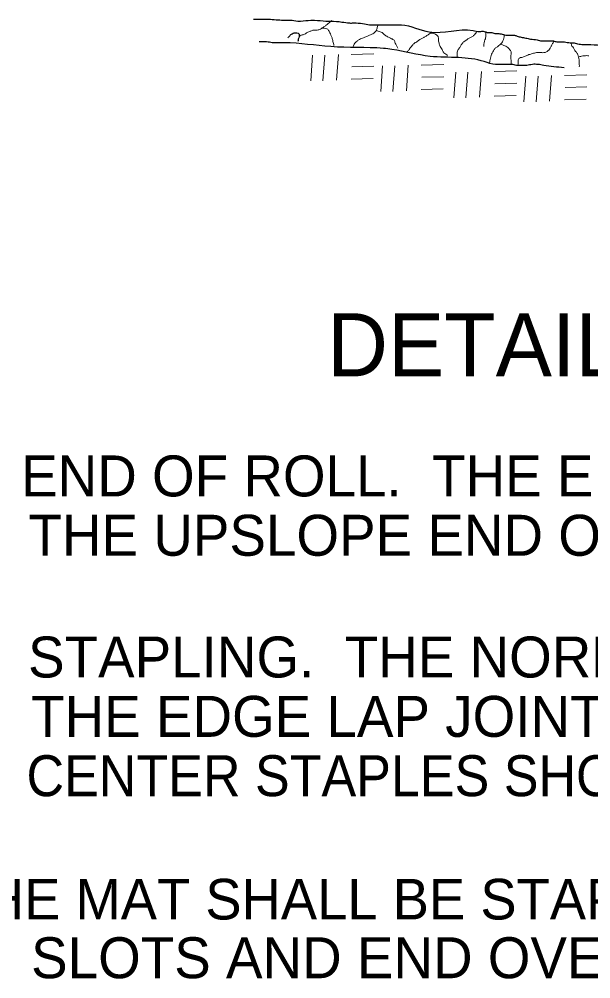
# Model space of a CAD drawing. Extents: x 49 to 419, y -329 to -58.
# Drawn here: x 247.41 to 265.55, y -270.88 to -240.42 of the extents above; entities that cross this region are included whole.
import ezdxf

# ---------------------------------------------------------------- set-up
doc = ezdxf.new("R2010")
doc.units = 0
doc.header["$LTSCALE"] = 0.52
doc.layers.add('1', color=7, linetype='Continuous', lineweight=13)

msp = doc.modelspace()

# ---------------------------------------------------------------- linework, layer by layer
at = {"layer": '1'}
for p, q in [((257.4763, -242.3637), (257.5377, -241.5472)), ((257.9457, -241.5472), (258.6597, -241.5269)), ((256.6606, -242.3842), (256.7216, -241.5677)), ((257.0481, -242.3842), (257.1094, -241.5677)), ((257.9659, -241.9352), (258.6597, -241.9147)), ((258.8808, -242.7177), (258.9418, -241.9012)), ((259.2683, -242.7177), (259.3296, -241.9012)), ((259.6966, -242.6972), (259.7579, -241.8807)), ((260.1659, -241.8807), (260.8799, -241.8604)), ((261.2003, -242.9243), (261.2614, -242.1078)), ((261.5878, -242.9243), (261.6492, -242.1078)), ((262.0162, -242.9038), (262.0774, -242.0872)), ((262.4855, -242.0872), (263.1994, -242.067)), ((257.9457, -242.3229), (258.6392, -242.3027)), ((260.1862, -242.2687), (260.8799, -242.2482)), ((262.5057, -242.4752), (263.1994, -242.4547)), ((263.4263, -243.0449), (263.4874, -242.2283)), ((263.8138, -243.0449), (263.8752, -242.2283)), ((264.2422, -243.0244), (264.3034, -242.2078)), ((264.7114, -242.2078), (265.4254, -242.1876)), ((260.1659, -242.6564), (260.8594, -242.6362)), ((264.7317, -242.5958), (265.4254, -242.5753)), ((262.4855, -242.8631), (263.1789, -242.8427)), ((264.7114, -242.9837), (265.4049, -242.9633))]:
    msp.add_line(p, q, dxfattribs=at)
at = {"layer": '1', "lineweight": 25}
for points in [[(254.8426, -240.4242), (255.1118, -240.4242), (255.2013, -240.4242), (255.3209, -240.4242), (255.7995, -240.4539), (255.9191, -240.4539), (256.0089, -240.4539), (256.2481, -240.484), (256.3378, -240.484), (256.6666, -240.4539), (256.7864, -240.4539), (257.1452, -240.484), (257.2947, -240.484), (257.6535, -240.5137), (257.8927, -240.5437), (258.0125, -240.5437), (258.102, -240.5437), (258.3712, -240.5737), (258.5806, -240.6035), (258.7002, -240.6035), (258.8497, -240.6035), (258.9693, -240.6035), (259.0889, -240.6035), (259.2386, -240.6035), (259.3879, -240.6035), (259.5375, -240.6035), (260.4226, -240.8274), (261.8102, -240.7832), (262.0197, -240.8132), (262.169, -240.8132), (262.2588, -240.8429), (262.3784, -240.8429), (262.498, -240.873), (262.5877, -240.873), (262.7372, -240.9027), (262.8868, -240.9327), (262.9765, -240.9327), (263.1259, -240.9327), (263.2157, -240.9627), (263.3352, -240.9926), (263.4849, -241.0226), (263.6345, -241.0526), (263.8436, -241.0823), (263.9932, -241.1124), (264.083, -241.1124), (264.2026, -241.1124), (264.3519, -241.1124), (264.4717, -241.1422), (264.6212, -241.1422), (264.7109, -241.1422), (264.8903, -241.1722), (264.9801, -241.1722), (265.1295, -241.2022), (265.3091, -241.232)], [(255.9461, -241.0171), (255.9967, -240.9475), (256.0722, -240.8842), (256.2175, -240.859), (256.2933, -240.897), (256.2933, -240.9727), (256.2681, -241.0611), (256.2553, -241.1307)], [(264.6972, -241.9652), (264.053, -241.8904), (263.8737, -241.8604), (263.6943, -241.8604), (263.5147, -241.8904), (263.3352, -241.8904), (263.1859, -241.8904), (263.0363, -241.8604), (262.8868, -241.8604), (262.7372, -241.8604), (262.6176, -241.8604), (262.528, -241.8604), (262.169, -241.7706), (261.3509, -241.6425), (260.4478, -241.6047), (259.2386, -241.3816), (258.9693, -241.3517), (257.2973, -241.295), (255.8293, -241.1722), (255.6799, -241.1722), (255.5901, -241.1722), (255.4405, -241.1722), (255.2612, -241.1422), (255.1716, -241.1422), (255.022, -241.1422)], [(265.3091, -241.232), (265.4287, -241.232), (265.5482, -241.232), (265.9667, -241.262), (266.1464, -241.2917), (266.236, -241.2917), (266.3856, -241.2917), (266.5949, -241.3217), (266.6845, -241.3217), (266.9239, -241.3517), (267.791, -241.3517), (268.0004, -241.3517), (268.0902, -241.3517), (268.2993, -241.3217), (268.4189, -241.3217), (268.5087, -241.3517), (269.1667, -241.4116), (269.2562, -241.4416), (269.4058, -241.4713), (269.5554, -241.5014), (269.705, -241.5312), (269.9739, -241.5612), (270.1236, -241.5912), (270.2732, -241.621), (270.3628, -241.621), (270.6619, -241.651), (270.9311, -241.6807), (271.1402, -241.7107), (271.3198, -241.7107), (271.4993, -241.7408), (271.6188, -241.7408), (271.888, -241.7706), (272.0971, -241.8006), (272.3365, -241.8306), (272.6355, -241.8306), (272.8448, -241.8604), (272.9644, -241.8904), (273.084, -241.8904), (273.1738, -241.8904), (273.3832, -241.8904), (273.5923, -241.8904), (273.6822, -241.8904), (273.8017, -241.8904), (273.8916, -241.8904), (274.0409, -241.8904), (274.7288, -241.8904), (275.4763, -241.9202), (275.6558, -241.9502), (275.8053, -241.9502), (275.9249, -241.9802), (276.0147, -241.9802), (276.1343, -241.9802), (276.2839, -242.01), (276.4035, -242.04), (276.5528, -242.04), (276.6727, -242.0697), (276.822, -242.0697), (276.9716, -242.0998), (277.0614, -242.0998), (277.181, -242.1298), (277.2706, -242.1298), (277.3303, -242.1596)]]:
    msp.add_spline(points, degree=3, dxfattribs=at)
at = {"layer": '1'}
for points in [[(256.2933, -240.9665), (256.3627, -240.9347), (256.4259, -240.9158), (256.4952, -240.8842), (256.5648, -240.8399), (256.6406, -240.8084), (256.7289, -240.7769), (256.8047, -240.7769), (256.868, -240.7707), (256.9753, -240.7389), (257.0258, -240.7011), (257.0826, -240.6693), (257.1519, -240.6126), (257.2152, -240.562), (257.272, -240.5177), (257.3288, -240.4672)], [(258.0045, -241.3202), (258.0422, -241.2129), (258.0802, -241.1624), (258.1306, -241.1182), (258.2063, -241.0676), (258.3389, -241.0106), (258.4147, -240.9853), (258.5096, -240.941), (258.5978, -240.9032), (258.6674, -240.8653), (258.7367, -240.7832), (258.7747, -240.6883), (258.7937, -240.6188)], [(257.0383, -240.7136), (257.2024, -240.7452), (257.253, -240.8274), (257.2845, -240.8905), (257.3162, -240.9727), (257.3541, -241.0676), (257.3666, -241.1307), (257.3856, -241.1939), (257.3918, -241.2635)], [(258.7367, -240.7769), (258.8062, -240.8022), (258.8693, -240.8212), (258.9263, -240.8464), (259.0019, -240.9158), (259.0967, -240.979), (259.1662, -241.0171), (259.2293, -241.0423), (259.3051, -241.0928), (259.3428, -241.1812), (259.3809, -241.257), (259.4249, -241.3392)], [(259.7091, -241.4656), (259.7724, -241.4026), (259.8354, -241.314), (259.8798, -241.2572), (259.9493, -241.1877), (260.0123, -241.1497), (260.0943, -241.0928), (260.1639, -241.0423), (260.246, -241.0043), (260.3218, -240.96), (260.4038, -240.9032), (260.4606, -240.8717), (260.5489, -240.8717), (260.6248, -240.9032), (260.688, -240.9537), (260.7195, -241.0423), (260.7195, -241.1244), (260.7321, -241.1877), (260.7701, -241.2887), (260.8078, -241.3517), (260.8458, -241.4151), (260.8899, -241.4909), (260.9532, -241.5352), (261.0035, -241.5794)], [(261.3129, -241.6362), (261.3129, -241.4718), (261.3319, -241.4088), (261.3888, -241.3265), (261.4393, -241.2382), (261.5023, -241.1559), (261.5908, -241.0928), (261.6667, -241.0361), (261.755, -240.9981), (261.8307, -240.9412), (261.8813, -240.8907), (261.9253, -240.8402)], [(262.2095, -240.8274), (262.2158, -240.8907), (262.2158, -240.979), (262.2032, -241.0423), (262.1717, -241.1244), (262.1527, -241.2192), (262.1527, -241.295)], [(262.8032, -240.9347), (262.7904, -241.0296), (262.7589, -241.1053), (262.7211, -241.1749), (262.6578, -241.2382), (262.6073, -241.2825), (262.519, -241.3392), (262.4684, -241.4088), (262.4179, -241.5037), (262.3864, -241.5729), (262.3674, -241.6615), (262.3483, -241.7436), (262.3358, -241.8068)], [(262.7021, -241.2129), (262.7842, -241.2572), (262.8472, -241.2825), (262.9167, -241.3265), (262.9863, -241.4026), (263.0241, -241.4847), (263.0116, -241.5729), (263.0116, -241.649), (263.0178, -241.7248), (263.0178, -241.8068), (263.0178, -241.8383)], [(264.3815, -241.1122), (264.3499, -241.1692), (264.2994, -241.264), (264.2552, -241.3397), (264.2108, -241.4028), (264.1416, -241.4598), (264.0595, -241.4852), (263.9962, -241.4852), (263.9204, -241.4786), (263.8258, -241.4852), (263.7626, -241.4977), (263.6995, -241.5167), (263.5859, -241.5482), (263.5227, -241.5734), (263.4658, -241.5987), (263.3586, -241.6367), (263.2827, -241.6557), (263.2387, -241.7316), (263.245, -241.8073), (263.2322, -241.8832)], [(264.9243, -241.1754), (264.9496, -241.2765), (265.0002, -241.3332), (265.0444, -241.4156), (265.0887, -241.4723), (265.1327, -241.5482), (265.158, -241.6305), (265.177, -241.7188), (265.177, -241.7946), (265.1832, -241.8642), (265.1832, -241.9337)], [(265.1517, -241.6305), (265.2528, -241.5987), (265.3348, -241.5862), (265.4232, -241.5797), (265.4865, -241.5862)]]:
    msp.add_spline(points, degree=3, dxfattribs=at)

# ---------------------------------------------------------------- texts
for s, height, p in [('DETAIL C - END OF ROLL OVERLAP', 2, (257.1812, -251.7577)), ('END OF ROLL.  THE ENDS OF THE ROLL OF MAT SHALL OVERLAP 3 FEET WITH THE', 1.3, (247.4737, -255.5712)), ('THE UPSLOPE END ON TOP.', 1.3, (247.7067, -257.4547)), ('STAPLING.  THE NORMAL SPACING FOR STAPLING SHALL BE 3 FEET ALONG ', 1.3, (247.6936, -261.3195)), ('THE EDGE LAP JOINT AND DOWN THE CENTER OF EACH WIDTH OF MAT.  THE ', 1.3, (247.7908, -263.2032)), ('   THE MAT SHALL BE STAPLED ACROSS THE WIDTH;  IN ANCHOR SLOTS, IN CHECK ', 1.29, (243.8297, -269.0007)), ("SLOTS AND END OVERLAPS ON 18'' CENTERS.", 1.3, (247.7905, -270.8653))]:
    msp.add_text(s, height=height, dxfattribs=at).set_placement(p)
at = {"layer": '1', "width": 0.95}
msp.add_text("CENTER STAPLES SHOULD BE OFFSET 18''  FROM EDGE STAPLES.", height=1.3, dxfattribs=at).set_placement((247.644, -265.0867))

doc.saveas('drawing.dxf')
